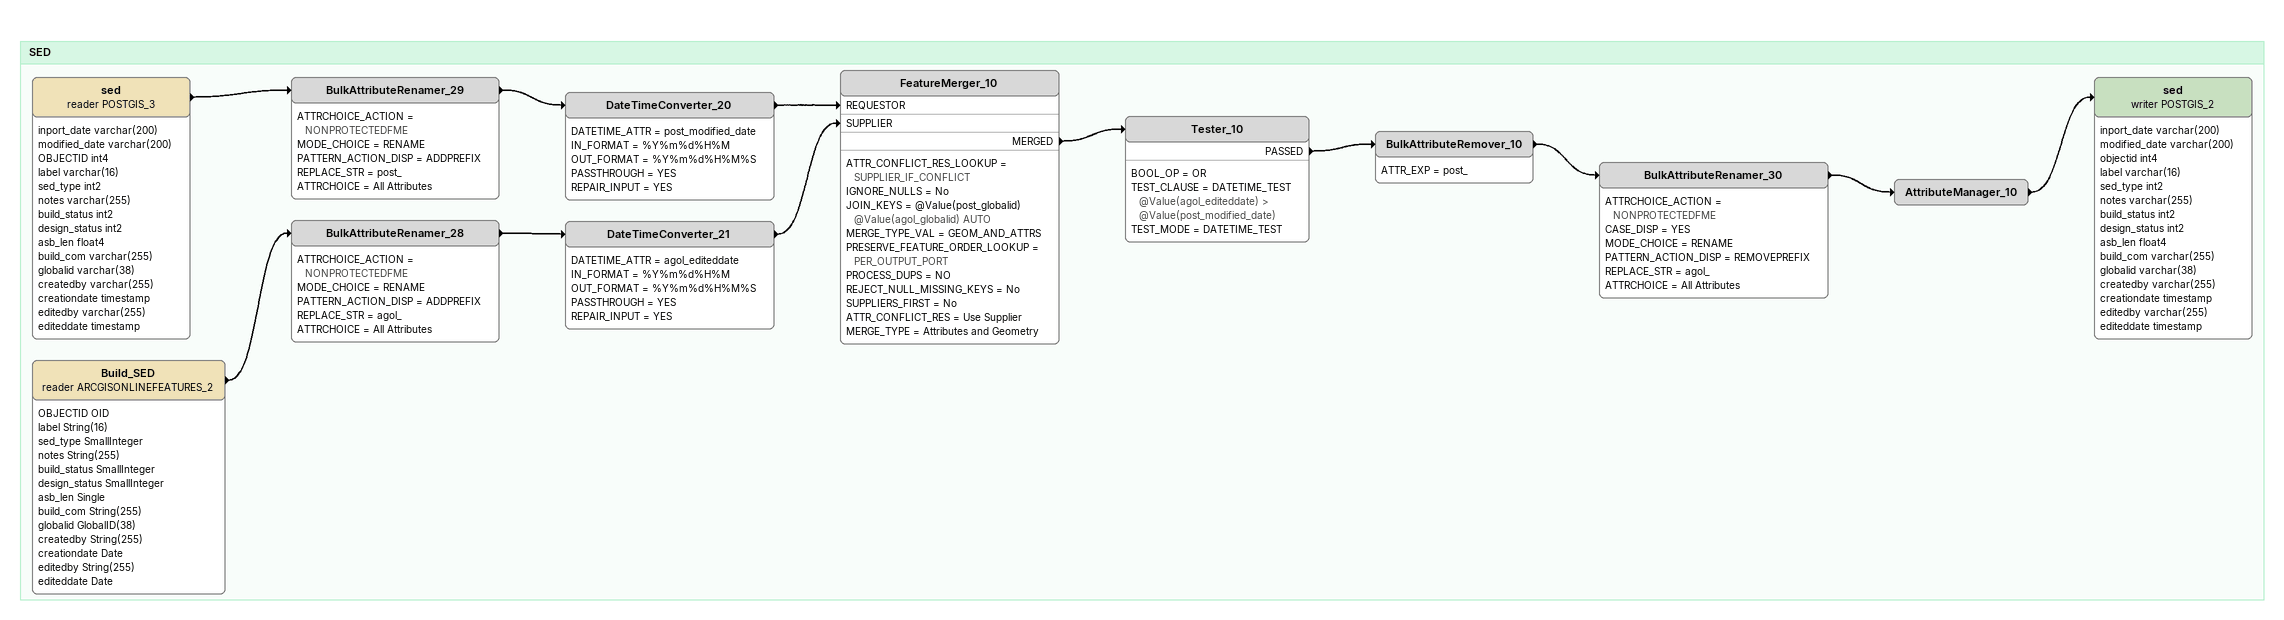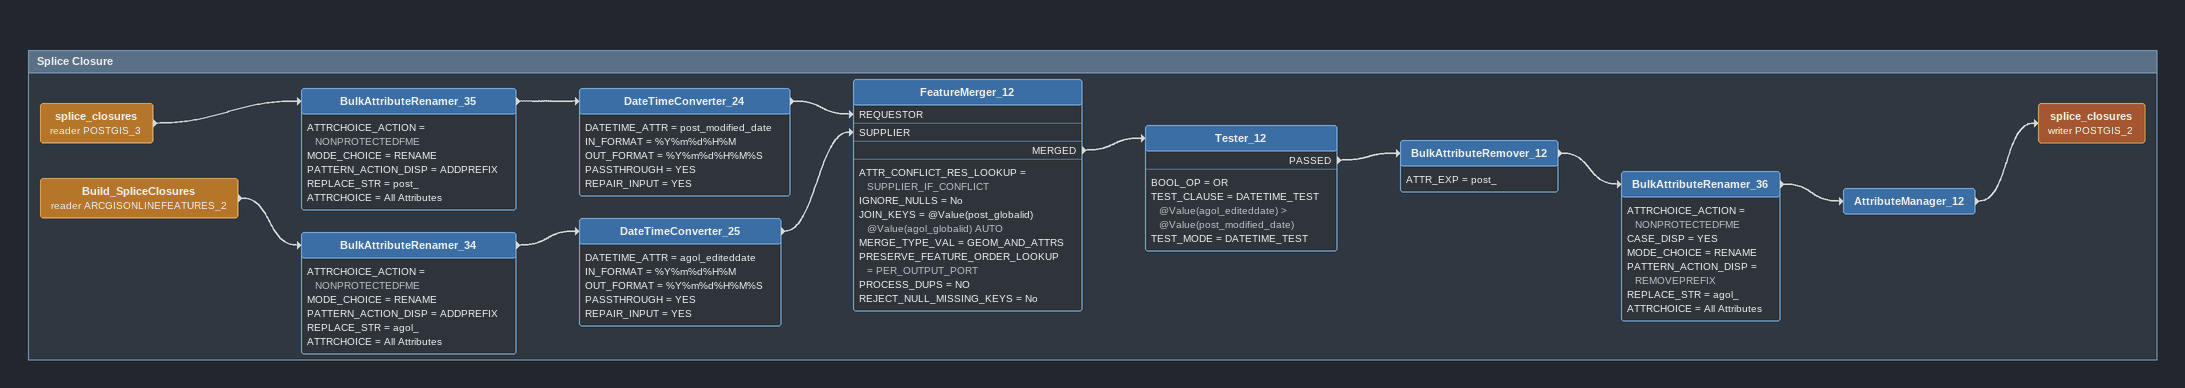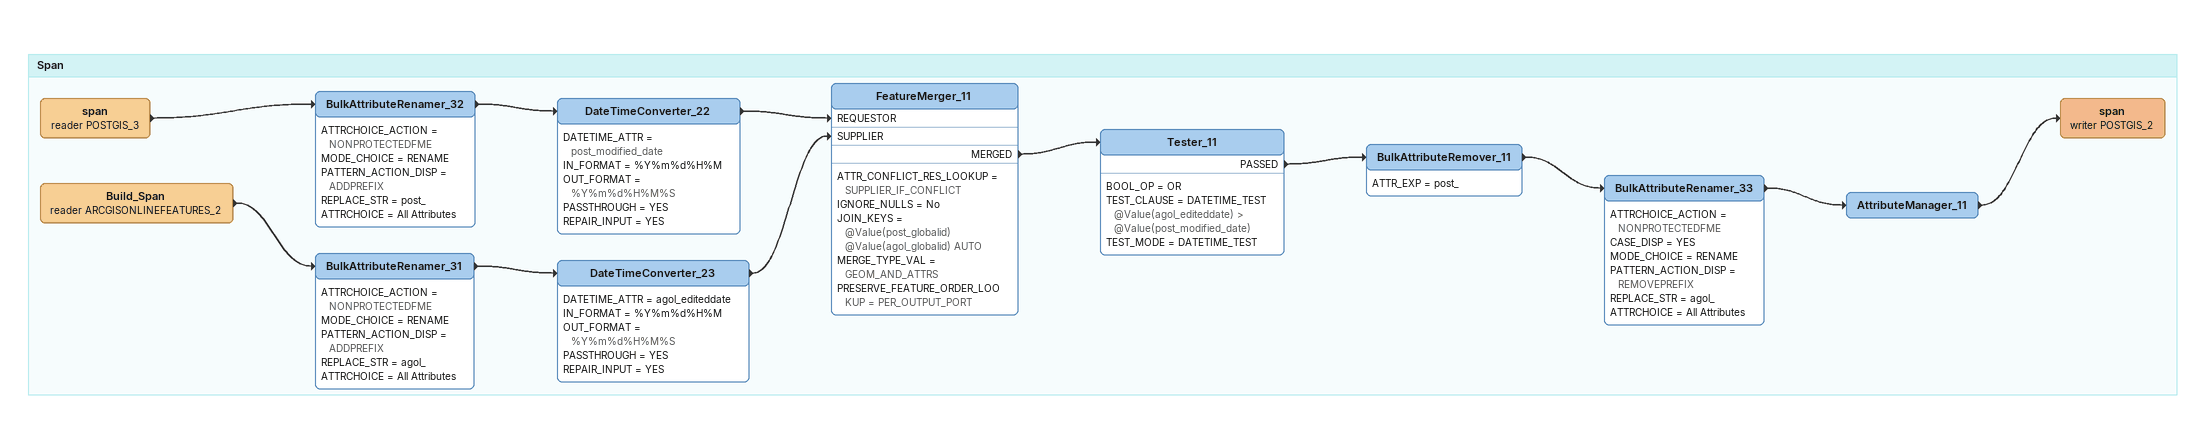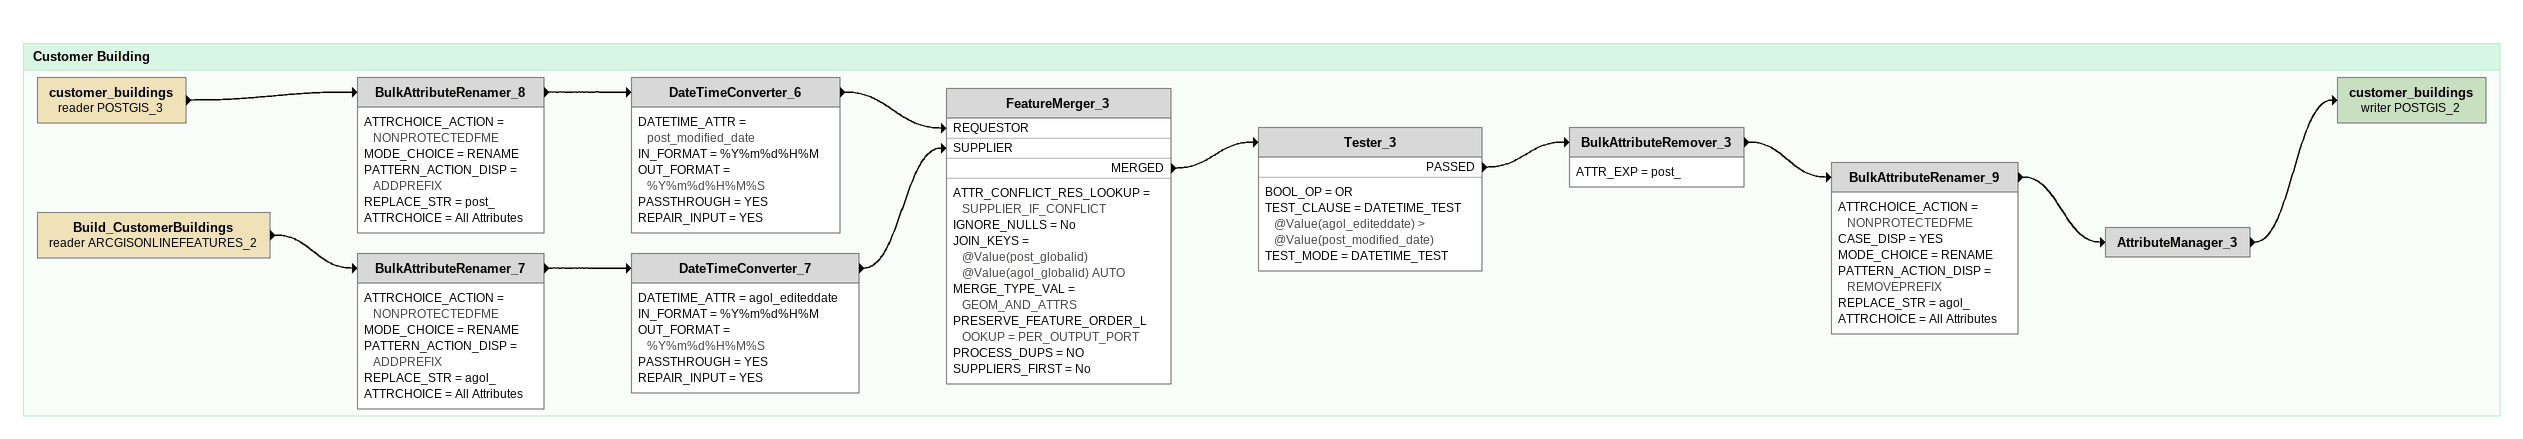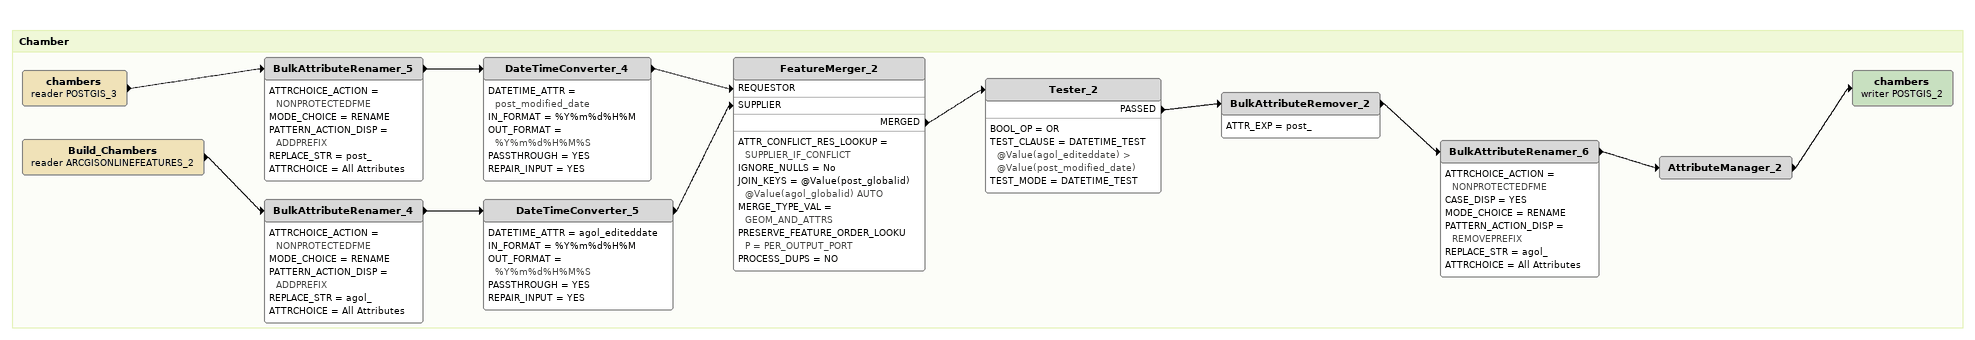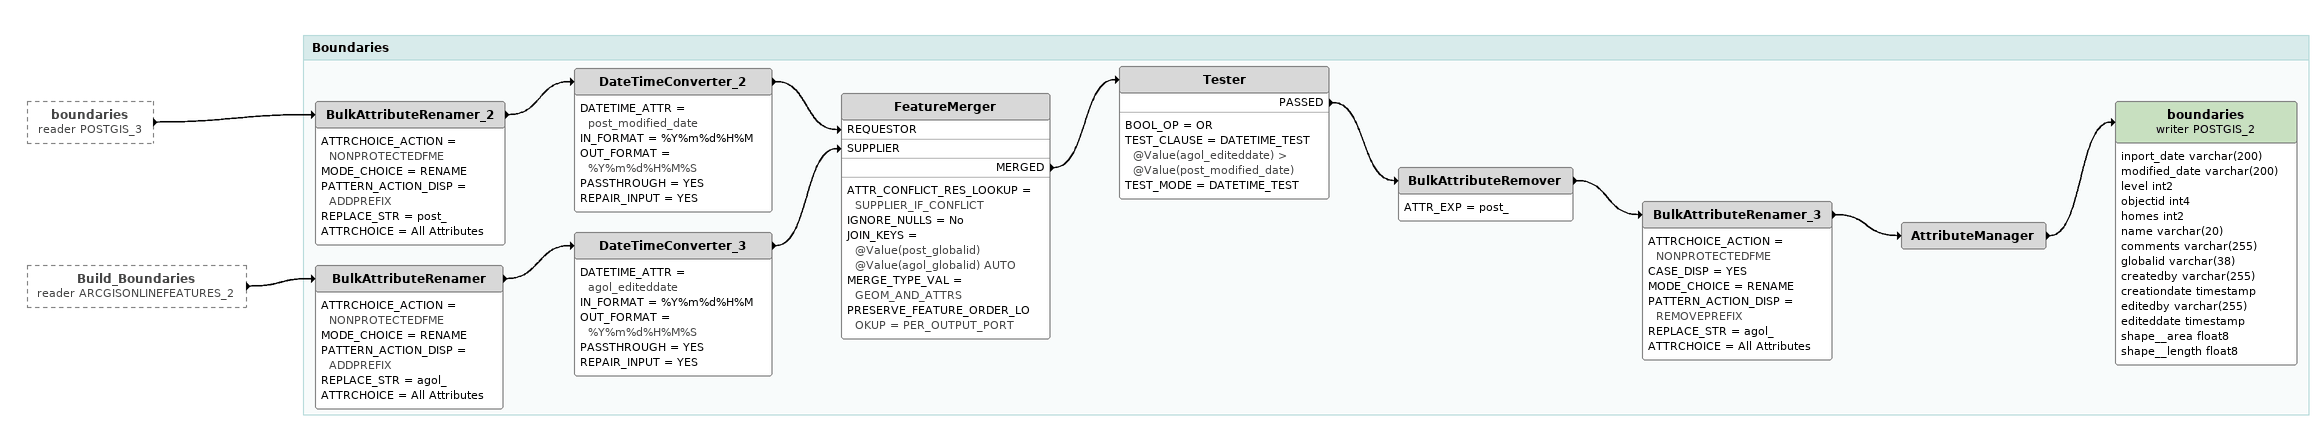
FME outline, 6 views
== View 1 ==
Bookmark: SED
sed (reader POSTGIS_3)
    attributes: inport_date varchar(200), modified_date varchar(200), OBJECTID int4, label varchar(16), sed_type int2, notes varchar(255), build_status int2, design_status int2, asb_len float4, build_com varchar(255), globalid varchar(38), createdby varchar(255), creationdate timestamp, editedby varchar(255), editeddate timestamp
    -> BulkAttributeRenamer_29
BulkAttributeRenamer_29
    ATTRCHOICE_ACTION = NONPROTECTEDFME
    MODE_CHOICE = RENAME
    PATTERN_ACTION_DISP = ADDPREFIX
    REPLACE_STR = post_
    ATTRCHOICE = All Attributes
    -> DateTimeConverter_20
DateTimeConverter_20
    DATETIME_ATTR = post_modified_date
    IN_FORMAT = %Y%m%d%H%M
    OUT_FORMAT = %Y%m%d%H%M%S
    PASSTHROUGH = YES
    REPAIR_INPUT = YES
    -> FeatureMerger_10 [REQUESTOR]
Build_SED (reader ARCGISONLINEFEATURES_2)
    attributes: OBJECTID OID, label String(16), sed_type SmallInteger, notes String(255), build_status SmallInteger, design_status SmallInteger, asb_len Single, build_com String(255), globalid GlobalID(38), createdby String(255), creationdate Date, editedby String(255), editeddate Date
    -> BulkAttributeRenamer_28
BulkAttributeRenamer_28
    ATTRCHOICE_ACTION = NONPROTECTEDFME
    MODE_CHOICE = RENAME
    PATTERN_ACTION_DISP = ADDPREFIX
    REPLACE_STR = agol_
    ATTRCHOICE = All Attributes
    -> DateTimeConverter_21
DateTimeConverter_21
    DATETIME_ATTR = agol_editeddate
    IN_FORMAT = %Y%m%d%H%M
    OUT_FORMAT = %Y%m%d%H%M%S
    PASSTHROUGH = YES
    REPAIR_INPUT = YES
    -> FeatureMerger_10 [SUPPLIER]
FeatureMerger_10
    ATTR_CONFLICT_RES_LOOKUP = SUPPLIER_IF_CONFLICT
    IGNORE_NULLS = No
    JOIN_KEYS = @Value(post_globalid) @Value(agol_globalid) AUTO
    MERGE_TYPE_VAL = GEOM_AND_ATTRS
    PRESERVE_FEATURE_ORDER_LOOKUP = PER_OUTPUT_PORT
    PROCESS_DUPS = NO
    REJECT_NULL_MISSING_KEYS = No
    SUPPLIERS_FIRST = No
    ATTR_CONFLICT_RES = Use Supplier
    MERGE_TYPE = Attributes and Geometry
    MERGED -> Tester_10
Tester_10
    BOOL_OP = OR
    TEST_CLAUSE = DATETIME_TEST @Value(agol_editeddate) > @Value(post_modified_date)
    TEST_MODE = DATETIME_TEST
    PASSED -> BulkAttributeRemover_10
BulkAttributeRemover_10
    ATTR_EXP = post_
    -> BulkAttributeRenamer_30
BulkAttributeRenamer_30
    ATTRCHOICE_ACTION = NONPROTECTEDFME
    CASE_DISP = YES
    MODE_CHOICE = RENAME
    PATTERN_ACTION_DISP = REMOVEPREFIX
    REPLACE_STR = agol_
    ATTRCHOICE = All Attributes
    -> AttributeManager_10
AttributeManager_10
    -> sed (writer POSTGIS_2)
sed (writer POSTGIS_2)
    attributes: inport_date varchar(200), modified_date varchar(200), objectid int4, label varchar(16), sed_type int2, notes varchar(255), build_status int2, design_status int2, asb_len float4, build_com varchar(255), globalid varchar(38), createdby varchar(255), creationdate timestamp, editedby varchar(255), editeddate timestamp

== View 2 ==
Bookmark: Splice Closure
splice_closures (reader POSTGIS_3)
    -> BulkAttributeRenamer_35
BulkAttributeRenamer_35
    ATTRCHOICE_ACTION = NONPROTECTEDFME
    MODE_CHOICE = RENAME
    PATTERN_ACTION_DISP = ADDPREFIX
    REPLACE_STR = post_
    ATTRCHOICE = All Attributes
    -> DateTimeConverter_24
DateTimeConverter_24
    DATETIME_ATTR = post_modified_date
    IN_FORMAT = %Y%m%d%H%M
    OUT_FORMAT = %Y%m%d%H%M%S
    PASSTHROUGH = YES
    REPAIR_INPUT = YES
    -> FeatureMerger_12 [REQUESTOR]
Build_SpliceClosures (reader ARCGISONLINEFEATURES_2)
    -> BulkAttributeRenamer_34
BulkAttributeRenamer_34
    ATTRCHOICE_ACTION = NONPROTECTEDFME
    MODE_CHOICE = RENAME
    PATTERN_ACTION_DISP = ADDPREFIX
    REPLACE_STR = agol_
    ATTRCHOICE = All Attributes
    -> DateTimeConverter_25
DateTimeConverter_25
    DATETIME_ATTR = agol_editeddate
    IN_FORMAT = %Y%m%d%H%M
    OUT_FORMAT = %Y%m%d%H%M%S
    PASSTHROUGH = YES
    REPAIR_INPUT = YES
    -> FeatureMerger_12 [SUPPLIER]
FeatureMerger_12
    ATTR_CONFLICT_RES_LOOKUP = SUPPLIER_IF_CONFLICT
    IGNORE_NULLS = No
    JOIN_KEYS = @Value(post_globalid) @Value(agol_globalid) AUTO
    MERGE_TYPE_VAL = GEOM_AND_ATTRS
    PRESERVE_FEATURE_ORDER_LOOKUP = PER_OUTPUT_PORT
    PROCESS_DUPS = NO
    REJECT_NULL_MISSING_KEYS = No
    MERGED -> Tester_12
Tester_12
    BOOL_OP = OR
    TEST_CLAUSE = DATETIME_TEST @Value(agol_editeddate) > @Value(post_modified_date)
    TEST_MODE = DATETIME_TEST
    PASSED -> BulkAttributeRemover_12
BulkAttributeRemover_12
    ATTR_EXP = post_
    -> BulkAttributeRenamer_36
BulkAttributeRenamer_36
    ATTRCHOICE_ACTION = NONPROTECTEDFME
    CASE_DISP = YES
    MODE_CHOICE = RENAME
    PATTERN_ACTION_DISP = REMOVEPREFIX
    REPLACE_STR = agol_
    ATTRCHOICE = All Attributes
    -> AttributeManager_12
AttributeManager_12
    -> splice_closures (writer POSTGIS_2)
splice_closures (writer POSTGIS_2)

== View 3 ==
Bookmark: Span
span (reader POSTGIS_3)
    -> BulkAttributeRenamer_32
BulkAttributeRenamer_32
    ATTRCHOICE_ACTION = NONPROTECTEDFME
    MODE_CHOICE = RENAME
    PATTERN_ACTION_DISP = ADDPREFIX
    REPLACE_STR = post_
    ATTRCHOICE = All Attributes
    -> DateTimeConverter_22
DateTimeConverter_22
    DATETIME_ATTR = post_modified_date
    IN_FORMAT = %Y%m%d%H%M
    OUT_FORMAT = %Y%m%d%H%M%S
    PASSTHROUGH = YES
    REPAIR_INPUT = YES
    -> FeatureMerger_11 [REQUESTOR]
Build_Span (reader ARCGISONLINEFEATURES_2)
    -> BulkAttributeRenamer_31
BulkAttributeRenamer_31
    ATTRCHOICE_ACTION = NONPROTECTEDFME
    MODE_CHOICE = RENAME
    PATTERN_ACTION_DISP = ADDPREFIX
    REPLACE_STR = agol_
    ATTRCHOICE = All Attributes
    -> DateTimeConverter_23
DateTimeConverter_23
    DATETIME_ATTR = agol_editeddate
    IN_FORMAT = %Y%m%d%H%M
    OUT_FORMAT = %Y%m%d%H%M%S
    PASSTHROUGH = YES
    REPAIR_INPUT = YES
    -> FeatureMerger_11 [SUPPLIER]
FeatureMerger_11
    ATTR_CONFLICT_RES_LOOKUP = SUPPLIER_IF_CONFLICT
    IGNORE_NULLS = No
    JOIN_KEYS = @Value(post_globalid) @Value(agol_globalid) AUTO
    MERGE_TYPE_VAL = GEOM_AND_ATTRS
    PRESERVE_FEATURE_ORDER_LOOKUP = PER_OUTPUT_PORT
    MERGED -> Tester_11
Tester_11
    BOOL_OP = OR
    TEST_CLAUSE = DATETIME_TEST @Value(agol_editeddate) > @Value(post_modified_date)
    TEST_MODE = DATETIME_TEST
    PASSED -> BulkAttributeRemover_11
BulkAttributeRemover_11
    ATTR_EXP = post_
    -> BulkAttributeRenamer_33
BulkAttributeRenamer_33
    ATTRCHOICE_ACTION = NONPROTECTEDFME
    CASE_DISP = YES
    MODE_CHOICE = RENAME
    PATTERN_ACTION_DISP = REMOVEPREFIX
    REPLACE_STR = agol_
    ATTRCHOICE = All Attributes
    -> AttributeManager_11
AttributeManager_11
    -> span (writer POSTGIS_2)
span (writer POSTGIS_2)

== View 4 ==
Bookmark: Customer Building
customer_buildings (reader POSTGIS_3)
    -> BulkAttributeRenamer_8
BulkAttributeRenamer_8
    ATTRCHOICE_ACTION = NONPROTECTEDFME
    MODE_CHOICE = RENAME
    PATTERN_ACTION_DISP = ADDPREFIX
    REPLACE_STR = post_
    ATTRCHOICE = All Attributes
    -> DateTimeConverter_6
DateTimeConverter_6
    DATETIME_ATTR = post_modified_date
    IN_FORMAT = %Y%m%d%H%M
    OUT_FORMAT = %Y%m%d%H%M%S
    PASSTHROUGH = YES
    REPAIR_INPUT = YES
    -> FeatureMerger_3 [REQUESTOR]
Build_CustomerBuildings (reader ARCGISONLINEFEATURES_2)
    -> BulkAttributeRenamer_7
BulkAttributeRenamer_7
    ATTRCHOICE_ACTION = NONPROTECTEDFME
    MODE_CHOICE = RENAME
    PATTERN_ACTION_DISP = ADDPREFIX
    REPLACE_STR = agol_
    ATTRCHOICE = All Attributes
    -> DateTimeConverter_7
DateTimeConverter_7
    DATETIME_ATTR = agol_editeddate
    IN_FORMAT = %Y%m%d%H%M
    OUT_FORMAT = %Y%m%d%H%M%S
    PASSTHROUGH = YES
    REPAIR_INPUT = YES
    -> FeatureMerger_3 [SUPPLIER]
FeatureMerger_3
    ATTR_CONFLICT_RES_LOOKUP = SUPPLIER_IF_CONFLICT
    IGNORE_NULLS = No
    JOIN_KEYS = @Value(post_globalid) @Value(agol_globalid) AUTO
    MERGE_TYPE_VAL = GEOM_AND_ATTRS
    PRESERVE_FEATURE_ORDER_LOOKUP = PER_OUTPUT_PORT
    PROCESS_DUPS = NO
    SUPPLIERS_FIRST = No
    MERGED -> Tester_3
Tester_3
    BOOL_OP = OR
    TEST_CLAUSE = DATETIME_TEST @Value(agol_editeddate) > @Value(post_modified_date)
    TEST_MODE = DATETIME_TEST
    PASSED -> BulkAttributeRemover_3
BulkAttributeRemover_3
    ATTR_EXP = post_
    -> BulkAttributeRenamer_9
BulkAttributeRenamer_9
    ATTRCHOICE_ACTION = NONPROTECTEDFME
    CASE_DISP = YES
    MODE_CHOICE = RENAME
    PATTERN_ACTION_DISP = REMOVEPREFIX
    REPLACE_STR = agol_
    ATTRCHOICE = All Attributes
    -> AttributeManager_3
AttributeManager_3
    -> customer_buildings (writer POSTGIS_2)
customer_buildings (writer POSTGIS_2)

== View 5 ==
Bookmark: Chamber
chambers (reader POSTGIS_3)
    -> BulkAttributeRenamer_5
BulkAttributeRenamer_5
    ATTRCHOICE_ACTION = NONPROTECTEDFME
    MODE_CHOICE = RENAME
    PATTERN_ACTION_DISP = ADDPREFIX
    REPLACE_STR = post_
    ATTRCHOICE = All Attributes
    -> DateTimeConverter_4
DateTimeConverter_4
    DATETIME_ATTR = post_modified_date
    IN_FORMAT = %Y%m%d%H%M
    OUT_FORMAT = %Y%m%d%H%M%S
    PASSTHROUGH = YES
    REPAIR_INPUT = YES
    -> FeatureMerger_2 [REQUESTOR]
Build_Chambers (reader ARCGISONLINEFEATURES_2)
    -> BulkAttributeRenamer_4
BulkAttributeRenamer_4
    ATTRCHOICE_ACTION = NONPROTECTEDFME
    MODE_CHOICE = RENAME
    PATTERN_ACTION_DISP = ADDPREFIX
    REPLACE_STR = agol_
    ATTRCHOICE = All Attributes
    -> DateTimeConverter_5
DateTimeConverter_5
    DATETIME_ATTR = agol_editeddate
    IN_FORMAT = %Y%m%d%H%M
    OUT_FORMAT = %Y%m%d%H%M%S
    PASSTHROUGH = YES
    REPAIR_INPUT = YES
    -> FeatureMerger_2 [SUPPLIER]
FeatureMerger_2
    ATTR_CONFLICT_RES_LOOKUP = SUPPLIER_IF_CONFLICT
    IGNORE_NULLS = No
    JOIN_KEYS = @Value(post_globalid) @Value(agol_globalid) AUTO
    MERGE_TYPE_VAL = GEOM_AND_ATTRS
    PRESERVE_FEATURE_ORDER_LOOKUP = PER_OUTPUT_PORT
    PROCESS_DUPS = NO
    MERGED -> Tester_2
Tester_2
    BOOL_OP = OR
    TEST_CLAUSE = DATETIME_TEST @Value(agol_editeddate) > @Value(post_modified_date)
    TEST_MODE = DATETIME_TEST
    PASSED -> BulkAttributeRemover_2
BulkAttributeRemover_2
    ATTR_EXP = post_
    -> BulkAttributeRenamer_6
BulkAttributeRenamer_6
    ATTRCHOICE_ACTION = NONPROTECTEDFME
    CASE_DISP = YES
    MODE_CHOICE = RENAME
    PATTERN_ACTION_DISP = REMOVEPREFIX
    REPLACE_STR = agol_
    ATTRCHOICE = All Attributes
    -> AttributeManager_2
AttributeManager_2
    -> chambers (writer POSTGIS_2)
chambers (writer POSTGIS_2)

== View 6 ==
boundaries (reader POSTGIS_3) [outside]
    -> BulkAttributeRenamer_2
Build_Boundaries (reader ARCGISONLINEFEATURES_2) [outside]
    -> BulkAttributeRenamer

Bookmark: Boundaries
BulkAttributeRenamer_2
    ATTRCHOICE_ACTION = NONPROTECTEDFME
    MODE_CHOICE = RENAME
    PATTERN_ACTION_DISP = ADDPREFIX
    REPLACE_STR = post_
    ATTRCHOICE = All Attributes
    -> DateTimeConverter_2
DateTimeConverter_2
    DATETIME_ATTR = post_modified_date
    IN_FORMAT = %Y%m%d%H%M
    OUT_FORMAT = %Y%m%d%H%M%S
    PASSTHROUGH = YES
    REPAIR_INPUT = YES
    -> FeatureMerger [REQUESTOR]
BulkAttributeRenamer
    ATTRCHOICE_ACTION = NONPROTECTEDFME
    MODE_CHOICE = RENAME
    PATTERN_ACTION_DISP = ADDPREFIX
    REPLACE_STR = agol_
    ATTRCHOICE = All Attributes
    -> DateTimeConverter_3
DateTimeConverter_3
    DATETIME_ATTR = agol_editeddate
    IN_FORMAT = %Y%m%d%H%M
    OUT_FORMAT = %Y%m%d%H%M%S
    PASSTHROUGH = YES
    REPAIR_INPUT = YES
    -> FeatureMerger [SUPPLIER]
FeatureMerger
    ATTR_CONFLICT_RES_LOOKUP = SUPPLIER_IF_CONFLICT
    IGNORE_NULLS = No
    JOIN_KEYS = @Value(post_globalid) @Value(agol_globalid) AUTO
    MERGE_TYPE_VAL = GEOM_AND_ATTRS
    PRESERVE_FEATURE_ORDER_LOOKUP = PER_OUTPUT_PORT
    MERGED -> Tester
Tester
    BOOL_OP = OR
    TEST_CLAUSE = DATETIME_TEST @Value(agol_editeddate) > @Value(post_modified_date)
    TEST_MODE = DATETIME_TEST
    PASSED -> BulkAttributeRemover
BulkAttributeRemover
    ATTR_EXP = post_
    -> BulkAttributeRenamer_3
BulkAttributeRenamer_3
    ATTRCHOICE_ACTION = NONPROTECTEDFME
    CASE_DISP = YES
    MODE_CHOICE = RENAME
    PATTERN_ACTION_DISP = REMOVEPREFIX
    REPLACE_STR = agol_
    ATTRCHOICE = All Attributes
    -> AttributeManager
AttributeManager
    -> boundaries (writer POSTGIS_2)
boundaries (writer POSTGIS_2)
    attributes: inport_date varchar(200), modified_date varchar(200), level int2, objectid int4, homes int2, name varchar(20), comments varchar(255), globalid varchar(38), createdby varchar(255), creationdate timestamp, editedby varchar(255), editeddate timestamp, shape__area float8, shape__length float8
